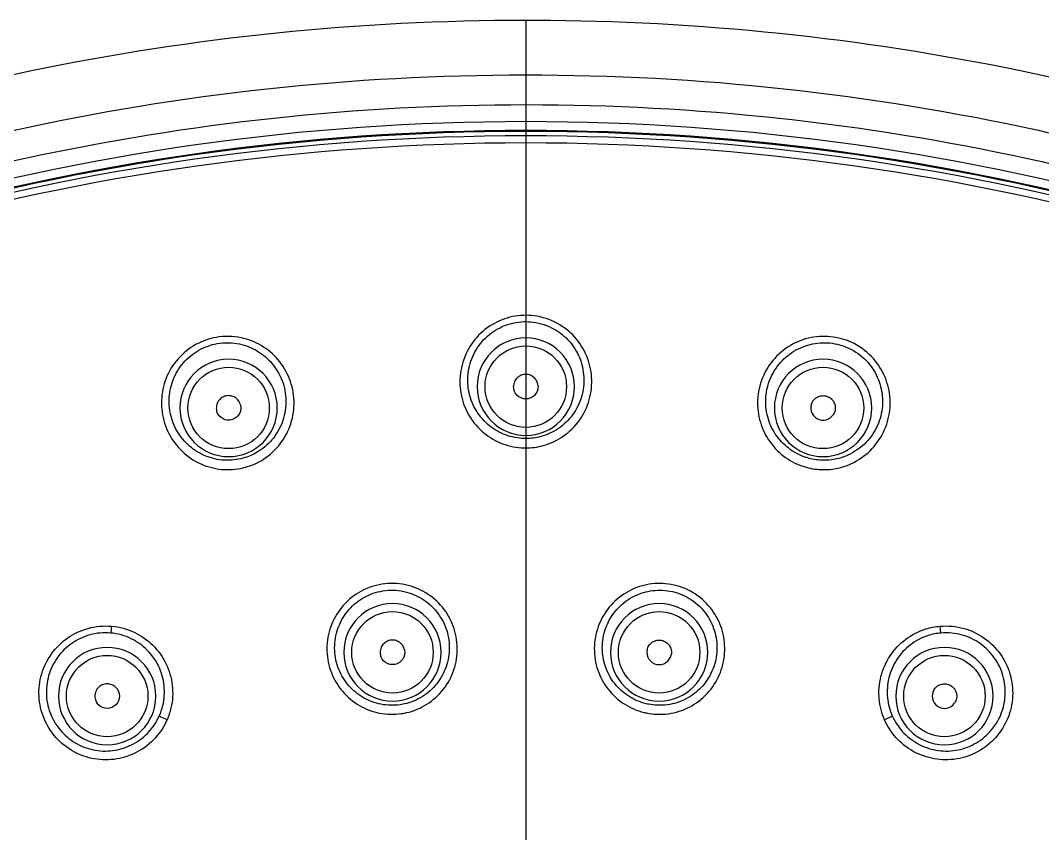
# Model space of a CAD drawing. Extents: x 14808 to 20058, y -13198 to -11680.
# Drawn here: x 18640.96 to 18649.29, y -12275.33 to -12268.71 of the extents above; entities that cross this region are included whole.
import ezdxf

# ---------------------------------------------------------------- set-up
doc = ezdxf.new("R2010")
doc.units = 0
doc.header["$LTSCALE"] = 7
doc.header["$MEASUREMENT"] = 0
doc.linetypes.add('CENTER', pattern=[2, 1.25, -0.25, 0.25, -0.25])
doc.layers.add('1', color=1, linetype='CENTER')

msp = doc.modelspace()

# ---------------------------------------------------------------- linework, layer by layer
at = {"layer": '1'}
msp.add_line((18645.0803, -12268.7088), (18645.0803, -12325.4193), dxfattribs=at)
at = {"layer": '1', "color": 3, "linetype": 'Continuous', "extrusion": (0, 0, -1)}
for centre in [(-18645.0803, -12271.6925), (-18642.6591, -12271.8658), (-18647.5015, -12271.8658), (-18643.9942, -12273.8572), (-18646.1664, -12273.8572), (-18641.67, -12274.2137), (-18648.4905, -12274.2137)]:
    msp.add_circle(centre, 0.3967, dxfattribs=at)
at = {"layer": '1', "color": 3, "linetype": 'Continuous'}
for centre in [(18645.0803, -12271.6925), (18642.6591, -12271.8658), (18647.5015, -12271.8658), (18643.9942, -12273.8572), (18646.1664, -12273.8572), (18641.67, -12274.2137), (18648.4905, -12274.2137)]:
    msp.add_circle(centre, 0.3317, dxfattribs=at)
at = {"layer": '1', "color": 7, "linetype": 'Continuous', "extrusion": (0, 0, -1)}
for centre, radius, start, end in [((-18645.0803, -12288.6925), 19.1618, 73.82384, 106.17616), ((-18645.0803, -12288.6925), 19.082, 73.82384, 106.17616), ((-18645.0803, -12271.6925), 0.1, 180, 0), ((-18642.6591, -12271.8658), 0.1, 162, 342), ((-18643.9942, -12273.8572), 0.1, 168.75, 348.75), ((-18641.67, -12274.2137), 0.1, 146.25, 326.25)]:
    msp.add_arc(centre, radius, start, end, dxfattribs=at)
at = {"layer": '1', "color": 7, "linetype": 'Continuous'}
for centre, radius, start, end in [((18645.0803, -12288.6925), 19.0868, 73.82384, 106.17616), ((18645.0803, -12288.6925), 19.0798, 73.82384, 106.17616), ((18647.5015, -12271.8658), 0.1, 162, 342), ((18646.1664, -12273.8572), 0.1, 168.75, 348.75), ((18648.4905, -12274.2137), 0.1, 146.25, 326.25)]:
    msp.add_arc(centre, radius, start, end, dxfattribs=at)
for points, knots in [([(18645.0813, -12268.7088), (18643.7191, -12268.7088), (18642.3763, -12268.8466), (18640.7218, -12269.1891), (18640.3921, -12269.2663), (18639.7351, -12269.4374), (18639.4054, -12269.5265), (18638.4517, -12269.8804), (18637.8525, -12270.2231), (18637.3239, -12270.6534)], [0, 0, 0, 0, 0.5, 0.5, 0.625, 0.625, 0.75, 0.75, 1, 1, 1, 1]), ([(18652.7936, -12270.6186), (18652.274, -12270.2033), (18651.6918, -12269.8742), (18650.7593, -12269.5274), (18650.4301, -12269.4383), (18649.7723, -12269.2667), (18649.4423, -12269.1893), (18647.8106, -12268.8513), (18646.4925, -12268.7139), (18645.1566, -12268.7089)], [0, 0, 0, 0, 0.247198, 0.247198, 0.374226, 0.374226, 0.501255, 0.501255, 1, 1, 1, 1]), ([(18634.9148, -12279.3175), (18634.916, -12277.9167), (18635.0679, -12276.5101), (18635.5205, -12274.4516), (18635.6828, -12273.7554), (18636.2547, -12272.4803), (18636.6625, -12271.8879), (18637.6501, -12270.8996), (18638.2418, -12270.4916), (18639.5171, -12269.9178), (18640.2149, -12269.7553), (18642.2714, -12269.3042), (18643.6637, -12269.1523), (18646.4916, -12269.1519), (18647.8856, -12269.3033), (18649.5981, -12269.679), (18649.9391, -12269.7638), (18650.6186, -12269.95), (18650.9583, -12270.0598), (18651.9192, -12270.491), (18652.5116, -12270.9002), (18653.4988, -12271.8889), (18653.9047, -12272.4782), (18654.4795, -12273.7589), (18654.639, -12274.4468), (18655.0921, -12276.5088), (18655.2446, -12277.9167), (18655.2457, -12279.3175)], [0, 0, 0, 0, 0.125, 0.125, 0.1875, 0.1875, 0.25, 0.25, 0.3125, 0.3125, 0.375, 0.375, 0.5, 0.5, 0.625, 0.625, 0.65625, 0.65625, 0.6875, 0.6875, 0.75, 0.75, 0.8125, 0.8125, 0.875, 0.875, 1, 1, 1, 1]), ([(18655.0004, -12279.3178), (18654.999, -12277.9419), (18654.8526, -12276.5836), (18654.4893, -12274.9074), (18654.4073, -12274.5728), (18654.2274, -12273.9106), (18654.1269, -12273.5832), (18653.7152, -12272.6407), (18653.3212, -12272.0613), (18652.3586, -12271.0925), (18651.7787, -12270.6932), (18650.8367, -12270.2765), (18650.5035, -12270.1724), (18649.839, -12269.9916), (18649.5055, -12269.9094), (18647.8309, -12269.5449), (18646.4682, -12269.3978), (18643.7034, -12269.397), (18642.342, -12269.5436), (18640.666, -12269.9068), (18640.3321, -12269.9887), (18639.6668, -12270.1695), (18639.3349, -12270.2724), (18638.396, -12270.6856), (18637.8158, -12271.082), (18636.8497, -12272.0476), (18636.4528, -12272.6283), (18636.0401, -12273.5662), (18635.9376, -12273.8956), (18635.7564, -12274.5617), (18635.674, -12274.8959), (18635.3089, -12276.5733), (18635.1616, -12277.9354), (18635.1602, -12279.3178)], [0, 0, 0, 0, 0.125, 0.125, 0.15625, 0.15625, 0.1875, 0.1875, 0.25, 0.25, 0.3125, 0.3125, 0.34375, 0.34375, 0.375, 0.375, 0.5, 0.5, 0.625, 0.625, 0.65625, 0.65625, 0.6875, 0.6875, 0.75, 0.75, 0.8125, 0.8125, 0.84375, 0.84375, 0.875, 0.875, 1, 1, 1, 1])]:
    msp.add_open_spline(points, degree=3, knots=knots, dxfattribs=at)
at = {"layer": '1', "color": 3, "linetype": 'Continuous'}
for points in [[(18645.1566, -12268.7089), (18645.1315, -12268.7088), (18645.1064, -12268.7088), (18645.0813, -12268.7088)], [(18641.705, -12273.644), (18641.7029, -12273.6668), (18641.7005, -12273.688), (18641.6985, -12273.6995)], [(18648.4621, -12273.6995), (18648.4601, -12273.688), (18648.4577, -12273.6668), (18648.4556, -12273.644)], [(18642.0949, -12274.3747), (18642.107, -12274.3822), (18642.1325, -12274.3948), (18642.1582, -12274.4057)], [(18648.0024, -12274.4057), (18648.0281, -12274.3948), (18648.0536, -12274.3822), (18648.0657, -12274.3747)]]:
    msp.add_open_spline(points, degree=3, dxfattribs=at)
at = {"layer": '1', "color": 7, "linetype": 'Continuous'}
for points in [[(18639.7733, -12270.3972), (18643.2231, -12269.3965), (18646.9375, -12269.3965), (18650.3873, -12270.3972)], [(18650.3556, -12270.4503), (18646.9317, -12269.4593), (18643.2289, -12269.4593), (18639.805, -12270.4503)], [(18645.1803, -12271.6925), (18645.1803, -12271.6794), (18645.1751, -12271.6533), (18645.1528, -12271.62), (18645.1196, -12271.5977), (18645.0803, -12271.5899), (18645.041, -12271.5977), (18645.0077, -12271.62), (18644.9855, -12271.6533), (18644.9803, -12271.6794), (18644.9803, -12271.6925)], [(18642.7542, -12271.8349), (18642.7502, -12271.8225), (18642.7371, -12271.7992), (18642.7057, -12271.7744), (18642.6671, -12271.7635), (18642.6274, -12271.7682), (18642.5925, -12271.7878), (18642.5677, -12271.8192), (18642.5568, -12271.8578), (18642.5599, -12271.8843), (18642.564, -12271.8967)], [(18647.4064, -12271.8349), (18647.4104, -12271.8225), (18647.4235, -12271.7992), (18647.4549, -12271.7744), (18647.4934, -12271.7635), (18647.5332, -12271.7682), (18647.5681, -12271.7878), (18647.5929, -12271.8192), (18647.6038, -12271.8578), (18647.6006, -12271.8843), (18647.5966, -12271.8967)], [(18644.0923, -12273.8377), (18644.0897, -12273.8249), (18644.0795, -12273.8002), (18644.0512, -12273.7719), (18644.0142, -12273.7566), (18643.9742, -12273.7566), (18643.9372, -12273.7719), (18643.9089, -12273.8002), (18643.8935, -12273.8372), (18643.8935, -12273.8639), (18643.8961, -12273.8767)], [(18646.0683, -12273.8377), (18646.0709, -12273.8249), (18646.0811, -12273.8002), (18646.1094, -12273.7719), (18646.1464, -12273.7566), (18646.1864, -12273.7566), (18646.2234, -12273.7719), (18646.2517, -12273.8002), (18646.267, -12273.8372), (18646.267, -12273.8639), (18646.2645, -12273.8767)], [(18641.7532, -12274.1582), (18641.7459, -12274.1473), (18641.727, -12274.1284), (18641.6901, -12274.1131), (18641.65, -12274.1131), (18641.613, -12274.1284), (18641.5847, -12274.1567), (18641.5694, -12274.1937), (18641.5694, -12274.2337), (18641.5796, -12274.2584), (18641.5869, -12274.2693)], [(18648.4074, -12274.1582), (18648.4147, -12274.1473), (18648.4335, -12274.1284), (18648.4705, -12274.1131), (18648.5106, -12274.1131), (18648.5476, -12274.1284), (18648.5759, -12274.1567), (18648.5912, -12274.1937), (18648.5912, -12274.2337), (18648.581, -12274.2584), (18648.5737, -12274.2693)]]:
    msp.add_open_spline(points, degree=3, dxfattribs=at)
at = {"layer": '1', "color": 3, "linetype": 'Continuous'}
for points, knots in [([(18645.0803, -12272.192), (18645.0678, -12272.192), (18645.0554, -12272.1916), (18645.043, -12272.1907), (18644.9841, -12272.1866), (18644.9252, -12272.1724), (18644.871, -12272.1493), (18644.8167, -12272.1262), (18644.7657, -12272.0936), (18644.722, -12272.0543), (18644.6778, -12272.0145), (18644.6398, -12271.9667), (18644.6111, -12271.9149), (18644.5818, -12271.862), (18644.5613, -12271.8036), (18644.551, -12271.7443), (18644.5406, -12271.6839), (18644.5405, -12271.621), (18644.5508, -12271.5606), (18644.5611, -12271.4997), (18644.5823, -12271.4397), (18644.6127, -12271.3857), (18644.6429, -12271.332), (18644.683, -12271.2827), (18644.7298, -12271.2421), (18644.7758, -12271.2023), (18644.8296, -12271.1698), (18644.8865, -12271.1476), (18644.9423, -12271.1259), (18645.0026, -12271.1135), (18645.0625, -12271.1115), (18645.0909, -12271.1105), (18645.1194, -12271.1119), (18645.1476, -12271.1155), (18645.2143, -12271.1239), (18645.2804, -12271.1456), (18645.339, -12271.178), (18645.3906, -12271.2065), (18645.4379, -12271.2441), (18645.4773, -12271.2876), (18645.5175, -12271.3319), (18645.5505, -12271.3836), (18645.5739, -12271.4383), (18645.5977, -12271.4942), (18645.6123, -12271.5549), (18645.6163, -12271.6155), (18645.6204, -12271.6769), (18645.6138, -12271.74), (18645.5971, -12271.7993), (18645.5803, -12271.8588), (18645.5528, -12271.9162), (18645.5168, -12271.9667), (18645.4812, -12272.0166), (18645.4362, -12272.0612), (18645.3856, -12272.0963), (18645.3359, -12272.1308), (18645.2794, -12272.1572), (18645.2209, -12272.1732), (18645.1753, -12272.1856), (18645.1276, -12272.192), (18645.0803, -12272.192)], [0, 0, 0, 0, 0.010855, 0.010855, 0.010855, 0.063006, 0.063006, 0.063006, 0.115254, 0.115254, 0.115254, 0.16819, 0.16819, 0.16819, 0.222153, 0.222153, 0.222153, 0.277083, 0.277083, 0.277083, 0.332499, 0.332499, 0.332499, 0.387645, 0.387645, 0.387645, 0.441835, 0.441835, 0.441835, 0.494829, 0.494829, 0.494829, 0.519638, 0.519638, 0.519638, 0.579309, 0.579309, 0.579309, 0.631586, 0.631586, 0.631586, 0.684879, 0.684879, 0.684879, 0.739317, 0.739317, 0.739317, 0.794573, 0.794573, 0.794573, 0.84995, 0.84995, 0.84995, 0.904707, 0.904707, 0.904707, 0.95841, 0.95841, 0.95841, 1, 1, 1, 1]), ([(18645.0803, -12272.1153), (18645.1213, -12272.1153), (18645.1628, -12272.1098), (18645.2024, -12272.0992), (18645.2533, -12272.0855), (18645.3025, -12272.0628), (18645.3459, -12272.0332), (18645.3903, -12272.0028), (18645.4299, -12271.9643), (18645.4615, -12271.9211), (18645.4936, -12271.8772), (18645.5182, -12271.8271), (18645.5336, -12271.7752), (18645.5491, -12271.7231), (18645.5556, -12271.6677), (18645.5527, -12271.6135), (18645.5498, -12271.5598), (18645.5377, -12271.506), (18645.5172, -12271.4562), (18645.497, -12271.4073), (18645.4682, -12271.3611), (18645.4329, -12271.3214), (18645.3983, -12271.2824), (18645.3564, -12271.2486), (18645.3106, -12271.2229), (18645.2586, -12271.1937), (18645.1997, -12271.1741), (18645.1403, -12271.1664), (18645.1152, -12271.1632), (18645.0898, -12271.162), (18645.0645, -12271.1628), (18645.0111, -12271.1646), (18644.9572, -12271.1759), (18644.9077, -12271.1954), (18644.857, -12271.2154), (18644.8093, -12271.2447), (18644.7687, -12271.2806), (18644.7274, -12271.317), (18644.6921, -12271.3612), (18644.6659, -12271.4092), (18644.6395, -12271.4574), (18644.6214, -12271.5108), (18644.613, -12271.5649), (18644.6046, -12271.6183), (18644.6054, -12271.6738), (18644.6153, -12271.727), (18644.625, -12271.7789), (18644.6437, -12271.83), (18644.67, -12271.8761), (18644.6956, -12271.9211), (18644.7292, -12271.9625), (18644.7682, -12271.997), (18644.8065, -12272.0308), (18644.8511, -12272.0588), (18644.8985, -12272.0787), (18644.9456, -12272.0985), (18644.9968, -12272.1106), (18645.0479, -12272.1142), (18645.0587, -12272.1149), (18645.0695, -12272.1153), (18645.0803, -12272.1153)], [0, 0, 0, 0, 0.040875, 0.040875, 0.040875, 0.093782, 0.093782, 0.093782, 0.148001, 0.148001, 0.148001, 0.203175, 0.203175, 0.203175, 0.258545, 0.258545, 0.258545, 0.31333, 0.31333, 0.31333, 0.367095, 0.367095, 0.367095, 0.419889, 0.419889, 0.419889, 0.480168, 0.480168, 0.480168, 0.505221, 0.505221, 0.505221, 0.558749, 0.558749, 0.558749, 0.613483, 0.613483, 0.613483, 0.669145, 0.669145, 0.669145, 0.724967, 0.724967, 0.724967, 0.780093, 0.780093, 0.780093, 0.833961, 0.833961, 0.833961, 0.88649, 0.88649, 0.88649, 0.938052, 0.938052, 0.938052, 0.989334, 0.989334, 0.989334, 1, 1, 1, 1]), ([(18642.8142, -12272.3441), (18642.802, -12272.3479), (18642.7897, -12272.3513), (18642.7773, -12272.3543), (18642.7194, -12272.368), (18642.6583, -12272.372), (18642.5992, -12272.3661), (18642.5402, -12272.3601), (18642.4816, -12272.344), (18642.4279, -12272.3193), (18642.3738, -12272.2944), (18642.3234, -12272.2599), (18642.2805, -12272.2189), (18642.2369, -12272.1773), (18642.2, -12272.1277), (18642.1726, -12272.0742), (18642.1446, -12272.0198), (18642.1258, -12271.9598), (18642.1175, -12271.8993), (18642.1091, -12271.838), (18642.1112, -12271.7744), (18642.1238, -12271.7137), (18642.1365, -12271.653), (18642.16, -12271.5935), (18642.1926, -12271.5403), (18642.2247, -12271.4878), (18642.2666, -12271.4401), (18642.3149, -12271.4013), (18642.3621, -12271.3633), (18642.4167, -12271.3329), (18642.4742, -12271.3128), (18642.5015, -12271.3032), (18642.5297, -12271.2958), (18642.5582, -12271.2908), (18642.6247, -12271.2791), (18642.6947, -12271.2801), (18642.7607, -12271.2938), (18642.8186, -12271.3058), (18642.8751, -12271.3278), (18642.9257, -12271.3578), (18642.9771, -12271.3882), (18643.0238, -12271.4276), (18643.0623, -12271.4728), (18643.1016, -12271.519), (18643.1334, -12271.5724), (18643.1553, -12271.6288), (18643.1776, -12271.6862), (18643.1903, -12271.7482), (18643.1922, -12271.8097), (18643.1941, -12271.8717), (18643.1852, -12271.9351), (18643.166, -12271.9943), (18643.147, -12272.0532), (18643.1173, -12272.1098), (18643.0793, -12272.159), (18643.042, -12272.2075), (18642.9955, -12272.2502), (18642.9438, -12272.2834), (18642.9037, -12272.3092), (18642.8598, -12272.3298), (18642.8142, -12272.3441)], [0, 0, 0, 0, 0.011078, 0.011078, 0.011078, 0.063424, 0.063424, 0.063424, 0.11559, 0.11559, 0.11559, 0.168201, 0.168201, 0.168201, 0.2217, 0.2217, 0.2217, 0.276203, 0.276203, 0.276203, 0.331424, 0.331424, 0.331424, 0.386733, 0.386733, 0.386733, 0.441399, 0.441399, 0.441399, 0.494953, 0.494953, 0.494953, 0.52014, 0.52014, 0.52014, 0.579818, 0.579818, 0.579818, 0.631892, 0.631892, 0.631892, 0.684692, 0.684692, 0.684692, 0.738604, 0.738604, 0.738604, 0.793539, 0.793539, 0.793539, 0.848942, 0.848942, 0.848942, 0.90404, 0.90404, 0.90404, 0.958226, 0.958226, 0.958226, 1, 1, 1, 1]), ([(18642.792, -12272.2709), (18642.8316, -12272.2585), (18642.8699, -12272.2407), (18642.9048, -12272.2185), (18642.9501, -12272.1898), (18642.9908, -12272.1528), (18643.0237, -12272.111), (18643.0574, -12272.0681), (18643.0838, -12272.019), (18643.1011, -12271.9676), (18643.1186, -12271.9157), (18643.1271, -12271.8602), (18643.1261, -12271.8056), (18643.1252, -12271.7512), (18643.1148, -12271.6963), (18643.0957, -12271.6453), (18643.077, -12271.5951), (18643.0493, -12271.5474), (18643.0149, -12271.5061), (18642.9812, -12271.4655), (18642.94, -12271.43), (18642.8945, -12271.4025), (18642.8496, -12271.3755), (18642.7994, -12271.3556), (18642.7479, -12271.3446), (18642.6891, -12271.3321), (18642.6266, -12271.331), (18642.5672, -12271.3415), (18642.5418, -12271.346), (18642.5167, -12271.3527), (18642.4923, -12271.3613), (18642.4412, -12271.3793), (18642.3926, -12271.4067), (18642.3507, -12271.4408), (18642.3079, -12271.4756), (18642.271, -12271.5185), (18642.2428, -12271.5655), (18642.2143, -12271.613), (18642.194, -12271.6661), (18642.1835, -12271.7202), (18642.1729, -12271.7741), (18642.1717, -12271.8304), (18642.1799, -12271.8845), (18642.1879, -12271.9378), (18642.2052, -12271.9904), (18642.2304, -12272.0381), (18642.255, -12272.0846), (18642.2879, -12272.1277), (18642.3265, -12272.1639), (18642.3643, -12272.1993), (18642.4086, -12272.2289), (18642.456, -12272.2503), (18642.5028, -12272.2715), (18642.5539, -12272.2852), (18642.6052, -12272.2902), (18642.6566, -12272.2952), (18642.7096, -12272.2916), (18642.7599, -12272.2797), (18642.7707, -12272.2771), (18642.7814, -12272.2742), (18642.792, -12272.2709)], [0, 0, 0, 0, 0.041104, 0.041104, 0.041104, 0.094604, 0.094604, 0.094604, 0.149312, 0.149312, 0.149312, 0.204655, 0.204655, 0.204655, 0.259811, 0.259811, 0.259811, 0.314122, 0.314122, 0.314122, 0.367407, 0.367407, 0.367407, 0.419989, 0.419989, 0.419989, 0.480263, 0.480263, 0.480263, 0.505694, 0.505694, 0.505694, 0.559787, 0.559787, 0.559787, 0.61499, 0.61499, 0.61499, 0.670775, 0.670775, 0.670775, 0.726317, 0.726317, 0.726317, 0.780895, 0.780895, 0.780895, 0.834168, 0.834168, 0.834168, 0.886252, 0.886252, 0.886252, 0.937654, 0.937654, 0.937654, 0.989109, 0.989109, 0.989109, 1, 1, 1, 1]), ([(18647.3464, -12272.3441), (18647.3352, -12272.3406), (18647.3241, -12272.3367), (18647.3131, -12272.3324), (18647.2579, -12272.311), (18647.2056, -12272.2799), (18647.1604, -12272.2418), (18647.115, -12272.2034), (18647.0756, -12272.1568), (18647.0452, -12272.106), (18647.0143, -12272.0543), (18646.9919, -12271.9968), (18646.9797, -12271.9381), (18646.9672, -12271.8783), (18646.9649, -12271.8156), (18646.9728, -12271.7552), (18646.9809, -12271.6939), (18646.9998, -12271.6331), (18647.028, -12271.578), (18647.0563, -12271.5227), (18647.0947, -12271.4715), (18647.1402, -12271.4289), (18647.1851, -12271.3867), (18647.2382, -12271.3517), (18647.2951, -12271.327), (18647.3507, -12271.3029), (18647.4115, -12271.288), (18647.4723, -12271.2839), (18647.5318, -12271.2798), (18647.5929, -12271.2859), (18647.6505, -12271.3016), (18647.6783, -12271.3092), (18647.7056, -12271.3191), (18647.7318, -12271.331), (18647.7929, -12271.3589), (18647.8496, -12271.3991), (18647.896, -12271.4473), (18647.9374, -12271.4902), (18647.9719, -12271.5405), (18647.997, -12271.5943), (18648.0227, -12271.6492), (18648.0392, -12271.7091), (18648.0453, -12271.7692), (18648.0516, -12271.8304), (18648.0474, -12271.8934), (18648.0329, -12271.9532), (18648.0184, -12272.0135), (18647.993, -12272.0721), (18647.9589, -12272.1241), (18647.925, -12272.1759), (18647.8814, -12272.2226), (18647.8317, -12272.26), (18647.7828, -12272.2969), (18647.7266, -12272.3259), (18647.6679, -12272.3442), (18647.6103, -12272.3623), (18647.5487, -12272.3706), (18647.4882, -12272.3684), (18647.4403, -12272.3667), (18647.3921, -12272.3585), (18647.3464, -12272.3441)], [0, 0, 0, 0, 0.010192, 0.010192, 0.010192, 0.062332, 0.062332, 0.062332, 0.114828, 0.114828, 0.114828, 0.16819, 0.16819, 0.16819, 0.222605, 0.222605, 0.222605, 0.277827, 0.277827, 0.277827, 0.333212, 0.333212, 0.333212, 0.387979, 0.387979, 0.387979, 0.44161, 0.44161, 0.44161, 0.494146, 0.494146, 0.494146, 0.519216, 0.519216, 0.519216, 0.578618, 0.578618, 0.578618, 0.631297, 0.631297, 0.631297, 0.685126, 0.685126, 0.685126, 0.739973, 0.739973, 0.739973, 0.795327, 0.795327, 0.795327, 0.850461, 0.850461, 0.850461, 0.904763, 0.904763, 0.904763, 0.95801, 0.95801, 0.95801, 1, 1, 1, 1]), ([(18647.3686, -12272.2709), (18647.4083, -12272.2833), (18647.4501, -12272.2905), (18647.4918, -12272.2921), (18647.5443, -12272.294), (18647.5979, -12272.287), (18647.6481, -12272.2717), (18647.6994, -12272.256), (18647.7485, -12272.2311), (18647.7915, -12272.1994), (18647.8353, -12272.167), (18647.8739, -12272.1266), (18647.9041, -12272.0816), (18647.9347, -12272.0362), (18647.9576, -12271.9849), (18647.9711, -12271.932), (18647.9845, -12271.8793), (18647.989, -12271.8236), (18647.9841, -12271.7695), (18647.9793, -12271.7161), (18647.9653, -12271.6628), (18647.9431, -12271.6138), (18647.9213, -12271.5657), (18647.891, -12271.5206), (18647.8544, -12271.4821), (18647.8134, -12271.4389), (18647.7631, -12271.4027), (18647.7086, -12271.3776), (18647.6853, -12271.3669), (18647.661, -12271.358), (18647.6362, -12271.3512), (18647.5849, -12271.3371), (18647.5303, -12271.3317), (18647.4773, -12271.3355), (18647.4231, -12271.3394), (18647.3689, -12271.3529), (18647.3195, -12271.3748), (18647.2691, -12271.3971), (18647.222, -12271.4287), (18647.1825, -12271.4666), (18647.1425, -12271.5049), (18647.1089, -12271.5507), (18647.0845, -12271.6001), (18647.0601, -12271.6492), (18647.0441, -12271.7031), (18647.0377, -12271.7575), (18647.0314, -12271.8108), (18647.0341, -12271.8659), (18647.0458, -12271.9185), (18647.0572, -12271.9698), (18647.0774, -12272.0199), (18647.1049, -12272.065), (18647.1319, -12272.109), (18647.1666, -12272.1493), (18647.2065, -12272.1826), (18647.246, -12272.2155), (18647.2915, -12272.2423), (18647.3397, -12272.2608), (18647.3492, -12272.2645), (18647.3588, -12272.2678), (18647.3686, -12272.2709)], [0, 0, 0, 0, 0.041271, 0.041271, 0.041271, 0.09367, 0.09367, 0.09367, 0.147323, 0.147323, 0.147323, 0.202114, 0.202114, 0.202114, 0.257453, 0.257453, 0.257453, 0.312556, 0.312556, 0.312556, 0.366811, 0.366811, 0.366811, 0.419994, 0.419994, 0.419994, 0.479995, 0.479995, 0.479995, 0.505309, 0.505309, 0.505309, 0.558366, 0.558366, 0.558366, 0.612526, 0.612526, 0.612526, 0.667812, 0.667812, 0.667812, 0.723649, 0.723649, 0.723649, 0.779158, 0.779158, 0.779158, 0.833607, 0.833607, 0.833607, 0.886698, 0.886698, 0.886698, 0.938629, 0.938629, 0.938629, 0.989978, 0.989978, 0.989978, 1, 1, 1, 1]), ([(18644.0925, -12274.3522), (18644.0838, -12274.3539), (18644.075, -12274.3554), (18644.0661, -12274.3566), (18644.0078, -12274.3649), (18643.9472, -12274.3634), (18643.8894, -12274.352), (18643.8316, -12274.3407), (18643.7751, -12274.3194), (18643.7243, -12274.2898), (18643.6733, -12274.2601), (18643.6268, -12274.2213), (18643.5884, -12274.1766), (18643.5497, -12274.1315), (18643.5183, -12274.0791), (18643.4966, -12274.0239), (18643.4747, -12273.9681), (18643.4622, -12273.9078), (18643.46, -12273.848), (18643.4579, -12273.7877), (18643.4661, -12273.7262), (18643.4842, -12273.6686), (18643.5022, -12273.6111), (18643.5306, -12273.5557), (18643.5669, -12273.5074), (18643.6031, -12273.4594), (18643.6481, -12273.417), (18643.6983, -12273.3837), (18643.7479, -12273.3509), (18643.804, -12273.3261), (18643.8618, -12273.3116), (18643.892, -12273.304), (18643.923, -12273.2991), (18643.954, -12273.2969), (18644.0184, -12273.2924), (18644.0847, -12273.3), (18644.1464, -12273.319), (18644.2025, -12273.3362), (18644.2564, -12273.3633), (18644.3038, -12273.3979), (18644.3515, -12273.4328), (18644.3938, -12273.4762), (18644.4274, -12273.5247), (18644.4613, -12273.5737), (18644.4873, -12273.6292), (18644.5031, -12273.6867), (18644.5191, -12273.7446), (18644.5253, -12273.8062), (18644.5211, -12273.8662), (18644.517, -12273.9264), (18644.5022, -12273.9868), (18644.4781, -12274.0423), (18644.4541, -12274.0975), (18644.42, -12274.1494), (18644.3788, -12274.1936), (18644.3379, -12274.2373), (18644.2889, -12274.2746), (18644.2357, -12274.3022), (18644.1909, -12274.3255), (18644.1421, -12274.3425), (18644.0925, -12274.3522)], [0, 0, 0, 0, 0.007897, 0.007897, 0.007897, 0.060836, 0.060836, 0.060836, 0.113705, 0.113705, 0.113705, 0.166841, 0.166841, 0.166841, 0.22048, 0.22048, 0.22048, 0.27467, 0.27467, 0.27467, 0.329233, 0.329233, 0.329233, 0.38381, 0.38381, 0.38381, 0.438003, 0.438003, 0.438003, 0.49157, 0.49157, 0.49157, 0.519217, 0.519217, 0.519217, 0.577386, 0.577386, 0.577386, 0.6302, 0.6302, 0.6302, 0.683462, 0.683462, 0.683462, 0.737359, 0.737359, 0.737359, 0.791796, 0.791796, 0.791796, 0.846433, 0.846433, 0.846433, 0.900855, 0.900855, 0.900855, 0.954761, 0.954761, 0.954761, 1, 1, 1, 1]), ([(18646.0681, -12274.3522), (18646.0598, -12274.3506), (18646.0515, -12274.3487), (18646.0433, -12274.3467), (18645.9862, -12274.3327), (18645.9306, -12274.3088), (18645.8813, -12274.2768), (18645.8319, -12274.2448), (18645.7873, -12274.204), (18645.7511, -12274.1576), (18645.7146, -12274.1109), (18645.6857, -12274.0574), (18645.6667, -12274.0014), (18645.6474, -12273.9449), (18645.6377, -12273.8843), (18645.6382, -12273.8246), (18645.6387, -12273.7644), (18645.6496, -12273.7035), (18645.6701, -12273.6469), (18645.6907, -12273.5901), (18645.7214, -12273.5361), (18645.7599, -12273.4894), (18645.7981, -12273.4429), (18645.8451, -12273.4024), (18645.8969, -12273.3713), (18645.9481, -12273.3406), (18646.0054, -12273.3182), (18646.0641, -12273.3063), (18646.122, -12273.2945), (18646.1829, -12273.2925), (18646.2415, -12273.3005), (18646.2723, -12273.3047), (18646.3028, -12273.3117), (18646.3323, -12273.3212), (18646.3936, -12273.3409), (18646.4522, -12273.3726), (18646.5022, -12273.4129), (18646.5481, -12273.4499), (18646.5883, -12273.4952), (18646.6195, -12273.545), (18646.651, -12273.5954), (18646.6743, -12273.6518), (18646.6875, -12273.7097), (18646.7008, -12273.7681), (18646.7042, -12273.8297), (18646.6974, -12273.8893), (18646.6906, -12273.9492), (18646.6732, -12274.0088), (18646.6467, -12274.0631), (18646.6203, -12274.1173), (18646.584, -12274.1677), (18646.5408, -12274.21), (18646.498, -12274.252), (18646.4471, -12274.2872), (18646.3926, -12274.3126), (18646.3386, -12274.3377), (18646.2795, -12274.3538), (18646.2201, -12274.3595), (18646.1696, -12274.3643), (18646.1179, -12274.3619), (18646.0681, -12274.3522)], [0, 0, 0, 0, 0.007483, 0.007483, 0.007483, 0.06033, 0.06033, 0.06033, 0.113303, 0.113303, 0.113303, 0.166705, 0.166705, 0.166705, 0.220683, 0.220683, 0.220683, 0.27515, 0.27515, 0.27515, 0.329795, 0.329795, 0.329795, 0.384193, 0.384193, 0.384193, 0.438009, 0.438009, 0.438009, 0.491182, 0.491182, 0.491182, 0.51876, 0.51876, 0.51876, 0.576811, 0.576811, 0.576811, 0.629848, 0.629848, 0.629848, 0.683499, 0.683499, 0.683499, 0.737751, 0.737751, 0.737751, 0.792349, 0.792349, 0.792349, 0.846894, 0.846894, 0.846894, 0.901032, 0.901032, 0.901032, 0.954598, 0.954598, 0.954598, 1, 1, 1, 1]), ([(18644.0788, -12274.2803), (18644.122, -12274.2719), (18644.1645, -12274.2572), (18644.2035, -12274.237), (18644.25, -12274.2131), (18644.2929, -12274.1808), (18644.3287, -12274.1429), (18644.365, -12274.1045), (18644.3951, -12274.0594), (18644.4165, -12274.0113), (18644.4381, -12273.9628), (18644.4515, -12273.91), (18644.4557, -12273.8572), (18644.4599, -12273.8044), (18644.455, -12273.7502), (18644.4414, -12273.699), (18644.4279, -12273.6482), (18644.4054, -12273.599), (18644.3758, -12273.5554), (18644.3465, -12273.5123), (18644.3094, -12273.4735), (18644.2673, -12273.4424), (18644.2256, -12273.4114), (18644.178, -12273.3872), (18644.1283, -12273.3717), (18644.0737, -12273.3547), (18644.0148, -12273.3478), (18643.9577, -12273.3517), (18643.9301, -12273.3537), (18643.9027, -12273.358), (18643.8759, -12273.3648), (18643.8246, -12273.3778), (18643.7749, -12273.3999), (18643.7311, -12273.4293), (18643.6867, -12273.4589), (18643.647, -12273.4968), (18643.6154, -12273.5396), (18643.5835, -12273.5826), (18643.5588, -12273.6317), (18643.5433, -12273.6828), (18643.5278, -12273.7337), (18643.5211, -12273.788), (18643.5235, -12273.8412), (18643.5259, -12273.8938), (18643.5374, -12273.9467), (18643.5571, -12273.9956), (18643.5765, -12274.0438), (18643.6045, -12274.0894), (18643.6387, -12274.1287), (18643.6725, -12274.1674), (18643.7134, -12274.2011), (18643.7581, -12274.2268), (18643.8024, -12274.2523), (18643.8517, -12274.2707), (18643.9021, -12274.2804), (18643.9524, -12274.2901), (18644.0051, -12274.2914), (18644.0559, -12274.2841), (18644.0636, -12274.2831), (18644.0712, -12274.2818), (18644.0788, -12274.2803)], [0, 0, 0, 0, 0.04472, 0.04472, 0.04472, 0.098118, 0.098118, 0.098118, 0.152218, 0.152218, 0.152218, 0.206756, 0.206756, 0.206756, 0.261299, 0.261299, 0.261299, 0.315455, 0.315455, 0.315455, 0.369067, 0.369067, 0.369067, 0.422275, 0.422275, 0.422275, 0.480902, 0.480902, 0.480902, 0.508764, 0.508764, 0.508764, 0.562752, 0.562752, 0.562752, 0.617351, 0.617351, 0.617351, 0.672275, 0.672275, 0.672275, 0.727066, 0.727066, 0.727066, 0.781307, 0.781307, 0.781307, 0.834786, 0.834786, 0.834786, 0.887552, 0.887552, 0.887552, 0.939884, 0.939884, 0.939884, 0.992197, 0.992197, 0.992197, 1, 1, 1, 1]), ([(18646.0818, -12274.2803), (18646.1251, -12274.2887), (18646.1701, -12274.2909), (18646.214, -12274.2868), (18646.2657, -12274.2819), (18646.3173, -12274.268), (18646.3644, -12274.2464), (18646.4121, -12274.2246), (18646.4566, -12274.1941), (18646.4943, -12274.1577), (18646.5324, -12274.121), (18646.5645, -12274.0771), (18646.5881, -12274.0298), (18646.6118, -12273.9823), (18646.6275, -12273.9301), (18646.634, -12273.8775), (18646.6405, -12273.8251), (18646.638, -12273.7708), (18646.6267, -12273.7191), (18646.6155, -12273.6678), (18646.5954, -12273.6178), (18646.5678, -12273.573), (18646.5406, -12273.5287), (18646.5053, -12273.4883), (18646.4648, -12273.4553), (18646.4206, -12273.4193), (18646.3688, -12273.391), (18646.3144, -12273.3734), (18646.2882, -12273.3649), (18646.2612, -12273.3587), (18646.2339, -12273.3549), (18646.1819, -12273.3478), (18646.1279, -12273.3496), (18646.0765, -12273.3603), (18646.0245, -12273.371), (18645.9738, -12273.3911), (18645.9286, -12273.4186), (18645.8829, -12273.4464), (18645.8416, -12273.4826), (18645.8081, -12273.524), (18645.7745, -12273.5656), (18645.7477, -12273.6136), (18645.7301, -12273.6639), (18645.7125, -12273.7139), (18645.7034, -12273.7676), (18645.7034, -12273.8207), (18645.7035, -12273.873), (18645.7126, -12273.9261), (18645.7299, -12273.9756), (18645.747, -12274.0244), (18645.7726, -12274.071), (18645.8048, -12274.1117), (18645.8366, -12274.1519), (18645.8757, -12274.1873), (18645.919, -12274.2151), (18645.9621, -12274.2427), (18646.0104, -12274.2634), (18646.0602, -12274.2756), (18646.0674, -12274.2773), (18646.0745, -12274.2789), (18646.0818, -12274.2803)], [0, 0, 0, 0, 0.04486, 0.04486, 0.04486, 0.097847, 0.097847, 0.097847, 0.151555, 0.151555, 0.151555, 0.205883, 0.205883, 0.205883, 0.260484, 0.260484, 0.260484, 0.314927, 0.314927, 0.314927, 0.368896, 0.368896, 0.368896, 0.422319, 0.422319, 0.422319, 0.480826, 0.480826, 0.480826, 0.508618, 0.508618, 0.508618, 0.56221, 0.56221, 0.56221, 0.616435, 0.616435, 0.616435, 0.671207, 0.671207, 0.671207, 0.726143, 0.726143, 0.726143, 0.780757, 0.780757, 0.780757, 0.834688, 0.834688, 0.834688, 0.887829, 0.887829, 0.887829, 0.940347, 0.940347, 0.940347, 0.992605, 0.992605, 0.992605, 1, 1, 1, 1]), ([(18642.1582, -12274.4057), (18642.1582, -12274.4057), (18642.1582, -12274.4058), (18642.1582, -12274.4058), (18642.135, -12274.459), (18642.1028, -12274.5092), (18642.0639, -12274.5525), (18642.0231, -12274.5979), (18641.9738, -12274.637), (18641.9202, -12274.6663), (18641.867, -12274.6955), (18641.808, -12274.7159), (18641.7482, -12274.7258), (18641.6885, -12274.7357), (18641.6264, -12274.7355), (18641.5669, -12274.7253), (18641.5072, -12274.715), (18641.4485, -12274.6944), (18641.3957, -12274.6652), (18641.3425, -12274.6357), (18641.2936, -12274.5968), (18641.2532, -12274.5515), (18641.2124, -12274.506), (18641.1791, -12274.4528), (18641.1557, -12274.3963), (18641.1323, -12274.3396), (18641.1183, -12274.278), (18641.1151, -12274.2167), (18641.1118, -12274.1554), (18641.1191, -12274.0926), (18641.1365, -12274.0335), (18641.1538, -12273.9746), (18641.1816, -12273.9179), (18641.2176, -12273.868), (18641.2535, -12273.8184), (18641.2984, -12273.7742), (18641.3488, -12273.7393), (18641.3988, -12273.7045), (18641.4556, -12273.6779), (18641.5144, -12273.6616), (18641.5759, -12273.6447), (18641.6415, -12273.6386), (18641.705, -12273.644)], [0, 0, 0, 0, 0.000006, 0.000006, 0.000006, 0.073197, 0.073197, 0.073197, 0.150093, 0.150093, 0.150093, 0.226407, 0.226407, 0.226407, 0.302501, 0.302501, 0.302501, 0.378816, 0.378816, 0.378816, 0.455626, 0.455626, 0.455626, 0.53295, 0.53295, 0.53295, 0.610603, 0.610603, 0.610603, 0.688307, 0.688307, 0.688307, 0.765805, 0.765805, 0.765805, 0.842927, 0.842927, 0.842927, 0.919624, 0.919624, 0.919624, 1, 1, 1, 1]), ([(18641.705, -12273.644), (18641.705, -12273.644), (18641.705, -12273.644), (18641.705, -12273.644), (18641.7702, -12273.6494), (18641.8353, -12273.6671), (18641.8941, -12273.6953), (18641.9485, -12273.7214), (18641.9991, -12273.7571), (18642.0419, -12273.7994), (18642.0852, -12273.8423), (18642.1216, -12273.8932), (18642.1483, -12273.9478), (18642.1753, -12274.0031), (18642.193, -12274.0637), (18642.2001, -12274.1247), (18642.2072, -12274.186), (18642.2037, -12274.2494), (18642.1899, -12274.3096), (18642.1823, -12274.3425), (18642.1717, -12274.3748), (18642.1582, -12274.4057), (18642.1582, -12274.4057), (18642.1582, -12274.4057), (18642.1582, -12274.4057)], [0, 0, 0, 0, 0.000015, 0.000015, 0.000015, 0.190228, 0.190228, 0.190228, 0.365738, 0.365738, 0.365738, 0.543364, 0.543364, 0.543364, 0.722731, 0.722731, 0.722731, 0.90274, 0.90274, 0.90274, 0.999985, 0.999985, 0.999985, 1, 1, 1, 1]), ([(18648.0024, -12274.4057), (18648.0024, -12274.4057), (18648.0024, -12274.4057), (18648.0024, -12274.4057), (18647.9791, -12274.3524), (18647.9644, -12274.2947), (18647.9591, -12274.237), (18647.9536, -12274.1761), (18647.9585, -12274.1135), (18647.9734, -12274.0543), (18647.9884, -12273.9946), (18648.0139, -12273.9368), (18648.048, -12273.8855), (18648.082, -12273.8341), (18648.1256, -12273.7879), (18648.175, -12273.7508), (18648.2241, -12273.7139), (18648.2804, -12273.6851), (18648.3392, -12273.6667), (18648.3769, -12273.6549), (18648.4162, -12273.6472), (18648.4556, -12273.644), (18648.4556, -12273.644), (18648.4556, -12273.644), (18648.4556, -12273.644)], [0, 0, 0, 0, 0.000014, 0.000014, 0.000014, 0.168962, 0.168962, 0.168962, 0.347203, 0.347203, 0.347203, 0.526916, 0.526916, 0.526916, 0.707022, 0.707022, 0.707022, 0.886111, 0.886111, 0.886111, 0.999986, 0.999986, 0.999986, 1, 1, 1, 1]), ([(18648.4556, -12273.644), (18648.5207, -12273.6385), (18648.5879, -12273.645), (18648.6507, -12273.6629), (18648.709, -12273.6795), (18648.7652, -12273.7064), (18648.8147, -12273.7413), (18648.8643, -12273.7762), (18648.9085, -12273.8201), (18648.9439, -12273.8693), (18648.9794, -12273.9187), (18649.0068, -12273.9749), (18649.024, -12274.0332), (18649.0413, -12274.0918), (18649.0486, -12274.1541), (18649.0456, -12274.215), (18649.0425, -12274.2763), (18649.0288, -12274.3378), (18649.0056, -12274.3945), (18648.9824, -12274.4513), (18648.9489, -12274.5049), (18648.908, -12274.5508), (18648.8672, -12274.5967), (18648.8178, -12274.6361), (18648.7639, -12274.6657), (18648.7103, -12274.6953), (18648.6507, -12274.7159), (18648.5902, -12274.7259), (18648.5301, -12274.7358), (18648.4673, -12274.7355), (18648.4072, -12274.7249), (18648.3475, -12274.7144), (18648.2888, -12274.6935), (18648.2359, -12274.6638), (18648.1831, -12274.6343), (18648.1347, -12274.5953), (18648.0946, -12274.5502), (18648.0567, -12274.5074), (18648.0252, -12274.4581), (18648.0024, -12274.4058), (18648.0024, -12274.4058), (18648.0024, -12274.4057), (18648.0024, -12274.4057)], [0, 0, 0, 0, 0.082392, 0.082392, 0.082392, 0.158568, 0.158568, 0.158568, 0.234874, 0.234874, 0.234874, 0.311546, 0.311546, 0.311546, 0.388678, 0.388678, 0.388678, 0.466217, 0.466217, 0.466217, 0.543976, 0.543976, 0.543976, 0.621681, 0.621681, 0.621681, 0.699036, 0.699036, 0.699036, 0.775838, 0.775838, 0.775838, 0.852107, 0.852107, 0.852107, 0.928131, 0.928131, 0.928131, 0.999994, 0.999994, 0.999994, 1, 1, 1, 1]), ([(18641.6985, -12273.6995), (18641.642, -12273.6946), (18641.5836, -12273.6999), (18641.5288, -12273.715), (18641.4765, -12273.7295), (18641.4258, -12273.7533), (18641.3813, -12273.7844), (18641.3365, -12273.8156), (18641.2966, -12273.8551), (18641.2649, -12273.8994), (18641.233, -12273.9439), (18641.2085, -12273.9945), (18641.1934, -12274.047), (18641.1783, -12274.0995), (18641.1722, -12274.1553), (18641.1755, -12274.2097), (18641.1787, -12274.2639), (18641.1915, -12274.3183), (18641.2126, -12274.3683), (18641.2336, -12274.4179), (18641.2635, -12274.4645), (18641.2997, -12274.5044), (18641.3357, -12274.5439), (18641.3788, -12274.5778), (18641.4258, -12274.6033), (18641.4724, -12274.6285), (18641.5239, -12274.6462), (18641.5763, -12274.6549), (18641.6285, -12274.6635), (18641.6828, -12274.6634), (18641.735, -12274.6546), (18641.7873, -12274.6457), (18641.8389, -12274.6278), (18641.8855, -12274.6023), (18641.9324, -12274.5766), (18641.9756, -12274.5425), (18642.0115, -12274.5029), (18642.0457, -12274.4651), (18642.0742, -12274.4212), (18642.0949, -12274.3747)], [0, 0, 0, 0, 0.081058, 0.081058, 0.081058, 0.158442, 0.158442, 0.158442, 0.23624, 0.23624, 0.23624, 0.314338, 0.314338, 0.314338, 0.392502, 0.392502, 0.392502, 0.470413, 0.470413, 0.470413, 0.54775, 0.54775, 0.54775, 0.624309, 0.624309, 0.624309, 0.70013, 0.70013, 0.70013, 0.775547, 0.775547, 0.775547, 0.851106, 0.851106, 0.851106, 0.927301, 0.927301, 0.927301, 1, 1, 1, 1]), ([(18642.0949, -12274.3747), (18642.1069, -12274.3476), (18642.1165, -12274.3193), (18642.1233, -12274.2906), (18642.1359, -12274.2377), (18642.1394, -12274.182), (18642.1337, -12274.128), (18642.128, -12274.0741), (18642.1129, -12274.0205), (18642.0896, -12273.9715), (18642.0664, -12273.9229), (18642.0346, -12273.8776), (18641.9966, -12273.8394), (18641.959, -12273.8015), (18641.9144, -12273.7694), (18641.8663, -12273.746), (18641.8142, -12273.7206), (18641.7564, -12273.7046), (18641.6985, -12273.6995)], [0, 0, 0, 0, 0.096534, 0.096534, 0.096534, 0.275718, 0.275718, 0.275718, 0.454902, 0.454902, 0.454902, 0.632827, 0.632827, 0.632827, 0.808936, 0.808936, 0.808936, 1, 1, 1, 1]), ([(18648.4621, -12273.6995), (18648.427, -12273.7026), (18648.3922, -12273.7096), (18648.3587, -12273.7202), (18648.3067, -12273.7368), (18648.2568, -12273.7628), (18648.2135, -12273.7958), (18648.17, -12273.829), (18648.1318, -12273.8703), (18648.1021, -12273.9161), (18648.0724, -12273.9617), (18648.0504, -12274.013), (18648.0376, -12274.0659), (18648.025, -12274.1181), (18648.0212, -12274.1733), (18648.0265, -12274.2268), (18648.0316, -12274.2775), (18648.0449, -12274.3281), (18648.0657, -12274.3747)], [0, 0, 0, 0, 0.114392, 0.114392, 0.114392, 0.294182, 0.294182, 0.294182, 0.474743, 0.474743, 0.474743, 0.654487, 0.654487, 0.654487, 0.832178, 0.832178, 0.832178, 1, 1, 1, 1]), ([(18648.0657, -12274.3747), (18648.086, -12274.4204), (18648.1138, -12274.4635), (18648.1473, -12274.5009), (18648.1825, -12274.5402), (18648.225, -12274.5742), (18648.2712, -12274.6001), (18648.3175, -12274.626), (18648.3688, -12274.6444), (18648.421, -12274.6538), (18648.4736, -12274.6632), (18648.5285, -12274.6638), (18648.5811, -12274.6554), (18648.6343, -12274.647), (18648.6866, -12274.6293), (18648.7338, -12274.6038), (18648.7814, -12274.5781), (18648.8251, -12274.5438), (18648.8614, -12274.5038), (18648.8978, -12274.4636), (18648.9277, -12274.4166), (18648.9486, -12274.3667), (18648.9696, -12274.3167), (18648.9821, -12274.2623), (18648.9852, -12274.2082), (18648.9883, -12274.1541), (18648.9821, -12274.0988), (18648.9671, -12274.0467), (18648.9521, -12273.9948), (18648.9279, -12273.9447), (18648.8965, -12273.9006), (18648.8653, -12273.8566), (18648.826, -12273.8174), (18648.7818, -12273.7862), (18648.7378, -12273.755), (18648.6877, -12273.731), (18648.6358, -12273.7162), (18648.5798, -12273.7002), (18648.52, -12273.6945), (18648.4621, -12273.6995)], [0, 0, 0, 0, 0.071382, 0.071382, 0.071382, 0.146717, 0.146717, 0.146717, 0.222231, 0.222231, 0.222231, 0.298346, 0.298346, 0.298346, 0.375197, 0.375197, 0.375197, 0.452648, 0.452648, 0.452648, 0.530421, 0.530421, 0.530421, 0.60822, 0.60822, 0.60822, 0.685809, 0.685809, 0.685809, 0.763076, 0.763076, 0.763076, 0.840049, 0.840049, 0.840049, 0.916908, 0.916908, 0.916908, 1, 1, 1, 1])]:
    msp.add_open_spline(points, degree=3, knots=knots, dxfattribs=at)

doc.saveas('drawing.dxf')
